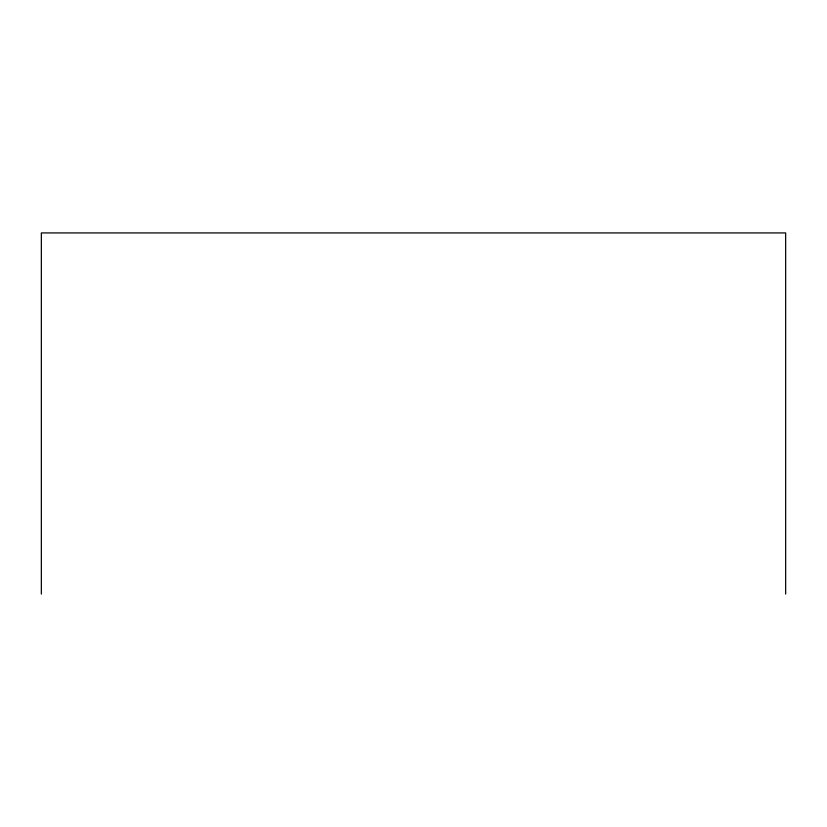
<?xml version="1.0" encoding="UTF-8"?>
<svg xmlns="http://www.w3.org/2000/svg" width="827" height="827" viewBox="0 0 827 827"><rect width="100%" height="100%" fill="white"/><g stroke="black" fill="none" stroke-linecap="round" stroke-linejoin="round"><path stroke-width="1.24" d="M785.65 594.075L785.65 232.925L41.35 232.925L41.35 594.075"/></g></svg>
